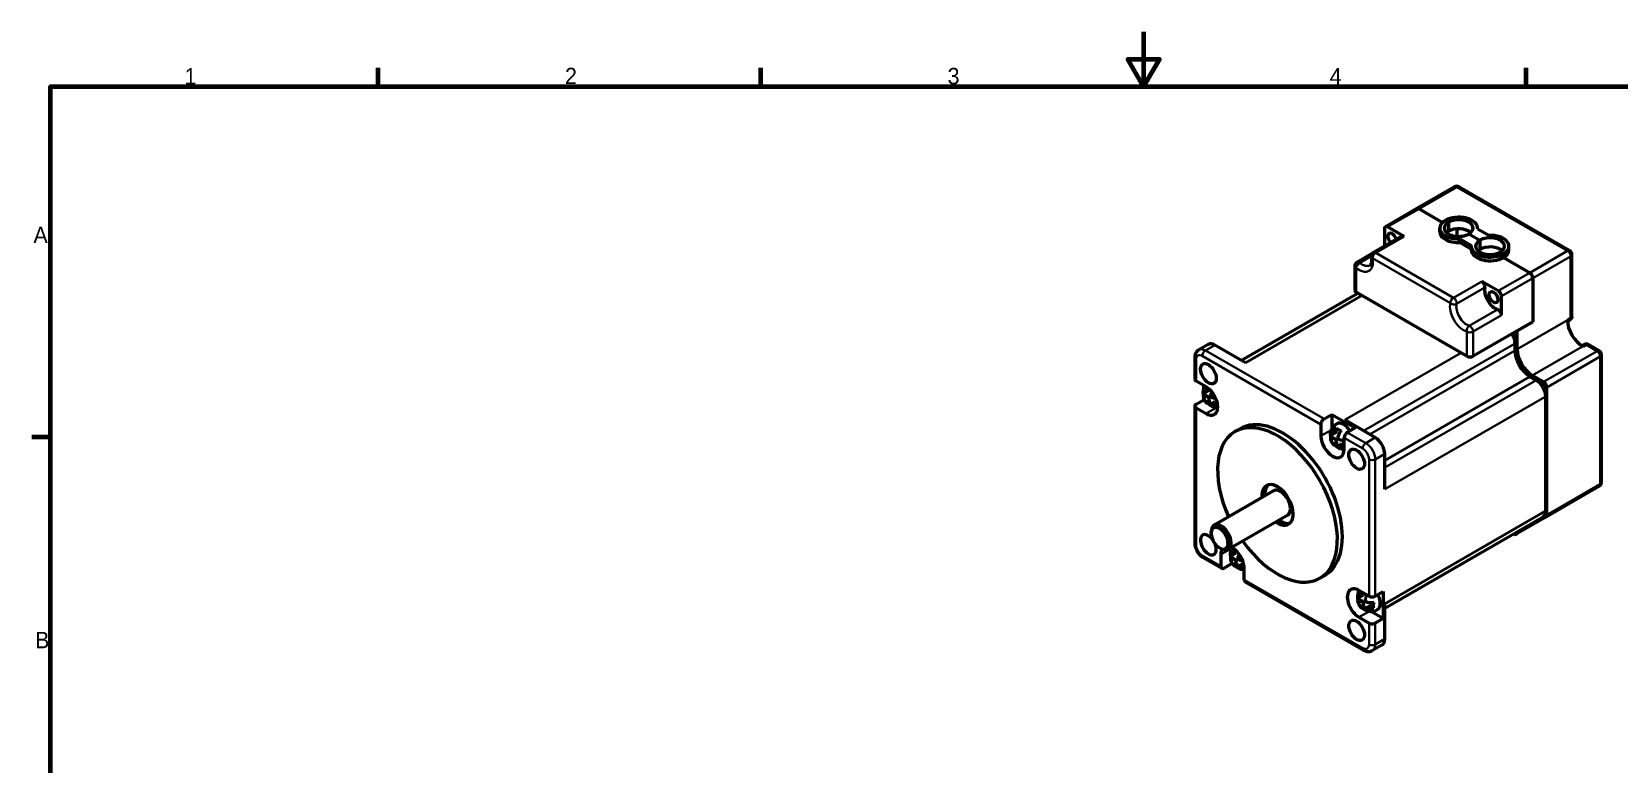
# Model space of a CAD drawing. Header units: millimetres. Extents: x -582 to 755, y -119 to 351.
# Drawn here: x -574 to -217.1, y 186.3 to 351.1 of the extents above; entities that cross this region are included whole.
import ezdxf

# ---------------------------------------------------------------- set-up
doc = ezdxf.new("R2010")
doc.units = ezdxf.units.MM
doc.header["$LTSCALE"] = 1.2
for name, color, linetype, lineweight in [('경계(ISO)', 7, 'Continuous', 70), ('외형선(ISO)', 7, 'Continuous', 50), ('좁은 외형선(ISO)', 7, 'Continuous', 35)]:
    doc.layers.add(name, color=color, linetype=linetype, lineweight=lineweight)
doc.styles.add('레이블 문자 (JIS)', font='')
doc.styles.get('레이블 문자 (JIS)').set_extended_font_data('Gulim')

# ---------------------------------------------------------------- blocks, each defined once
blk = doc.blocks.new('경계 Default Border')
at = {"layer": '경계(ISO)'}
for p, q in [((70, 287), (70, 290.4)), ((140, 287), (140, 290.4)), ((280, 287), (280, 290.4)), ((10, 222.75), (6.6, 222.75))]:
    blk.add_line(p, q, dxfattribs=at)
at = {"layer": '경계(ISO)', "flags": 128}
for points in [[(210, 297), (210, 287), (207.11, 292), (212.89, 292), (210, 287)], [(10, 10), (10, 287), (410, 287), (410, 10), (10, 10)]]:
    blk.add_lwpolyline(points, dxfattribs=at)
at = {"layer": '경계(ISO)', "char_height": 3, "attachment_point": 7, "style": '레이블 문자 (JIS)'}
for s, insert in [('2', (104.15, 287.4)), ('1', (34.54, 287.33)), ('3', (174.15, 287.33)), ('4', (244.04, 287.33)), ('A', (6.91, 258.29)), ('B', (7.21, 184.12))]:
    blk.add_mtext(s, dxfattribs=dict(at, insert=insert))

msp = doc.modelspace()

# ---------------------------------------------------------------- linework, layer by layer
at = {"layer": '외형선(ISO)', "color": 0}
for p, q in [((-254.1539, 316.2302), (-262.6392, 311.3312)), ((-228.2638, 301.8598), (-253.1539, 316.2302)), ((-262.6392, 311.3312), (-269.7103, 307.2487)), ((-262.1392, 311.2817), (-256.8576, 308.2323)), ((-262.1392, 311.2817), (-256.8576, 308.2323)), ((-265.5096, 305.0626), (-269.2103, 307.1992)), ((-255.5278, 308.281), (-256.2349, 308.6893)), ((-256.2349, 308.6893), (-255.5278, 308.281)), ((-255.5278, 308.281), (-255.5278, 306.2398)), ((-255.5278, 308.281), (-255.5278, 306.2398)), ((-266.0096, 305.1121), (-272.3736, 301.4379)), ((-269.9174, 306.7909), (-269.9174, 302.856)), ((-257.4797, 306.1377), (-257.4797, 306.9542)), ((-253.6539, 306.7733), (-253.6539, 305.0939)), ((-252.9488, 304.5059), (-250.3993, 303.0339)), ((-252.9488, 303.6894), (-252.9488, 304.5059)), ((-250.4086, 302.2228), (-252.9488, 303.6894)), ((-250.9316, 305.6274), (-248.4567, 304.1986)), ((-250.9316, 305.6274), (-248.4567, 304.1986)), ((-248.989, 306.792), (-246.4395, 305.3201)), ((-248.9797, 306.7867), (-248.9797, 306.9542)), ((-248.4567, 304.1986), (-248.4567, 302.1573)), ((-248.4567, 304.1986), (-248.4567, 302.1573)), ((-276.0742, 299.3013), (-272.3736, 301.4379)), ((-250.4086, 302.8717), (-250.4086, 302.0552)), ((-243.8605, 301.5449), (-243.1534, 301.1367)), ((-243.8605, 301.5449), (-243.1534, 301.1367)), ((-243.1534, 300.3202), (-243.1534, 301.1367)), ((-243.1534, 301.1367), (-243.1534, 300.3202)), ((-243.1534, 300.3202), (-237.2491, 296.9113)), ((-243.1534, 300.3202), (-237.2491, 296.9113)), ((-241.9086, 302.0552), (-241.9086, 302.8717)), ((-227.7638, 287.0317), (-227.7638, 300.9938)), ((-276.5742, 298.4353), (-276.5742, 292.9105)), ((-244.3201, 292.8288), (-248.0208, 294.9654)), ((-236.5419, 295.6866), (-236.5419, 285.8886)), ((-236.5419, 295.6866), (-236.5419, 285.8886)), ((-275.866, 292.2625), (-302.029, 277.1573)), ((-251.3912, 278.1319), (-276.2813, 292.5022)), ((-243.613, 287.331), (-243.613, 291.6041)), ((-236.5419, 285.8886), (-249.977, 278.1319)), ((-240.0775, 283.8474), (-236.5419, 285.8886)), ((-228.7638, 286.387), (-228.7638, 286.2152)), ((-228.7608, 286.0505), (-228.2638, 286.3375)), ((-228.0567, 286.7953), (-227.9237, 286.7185)), ((-240.0775, 279.6832), (-240.0775, 283.8474)), ((-309.5304, 280.7708), (-311.6518, 279.5461)), ((-301.1503, 276.65), (-308.0304, 280.6222)), ((-240.3715, 281.3285), (-240.3715, 279.7526)), ((-225.0138, 280.7083), (-225.5108, 280.4213)), ((-225.3697, 280.3364), (-225.2209, 280.2505)), ((-224.5138, 280.8123), (-224.5138, 280.6588)), ((-224.5138, 280.8123), (-224.5138, 280.8123)), ((-221.617, 279.3245), (-224.1626, 280.7942)), ((-221.117, 249.7178), (-221.117, 278.4585)), ((-312.566, 277.7645), (-312.566, 272.9471)), ((-310.0103, 271.2325), (-312.2731, 272.5389)), ((-310.5053, 270.9677), (-310.5053, 271.5183)), ((-236.7703, 273.5151), (-235.4056, 272.7272)), ((-234.1378, 272.3348), (-236.6834, 273.8045)), ((-312.2731, 267.3133), (-310.5053, 268.3339)), ((-310.5783, 269.4757), (-310.5053, 269.5179)), ((-310.5053, 269.887), (-310.5053, 269.5179)), ((-310.5053, 269.5179), (-309.7982, 269.1096)), ((-310.5053, 268.3339), (-310.5053, 268.5171)), ((-310.5053, 268.3339), (-310.378, 268.2604)), ((-310.3311, 269.8716), (-309.4482, 270.3813)), ((-309.3032, 270.7118), (-309.3032, 270.7018)), ((-309.3032, 268.2523), (-309.3032, 267.4358)), ((-308.9098, 267.4098), (-308.0269, 267.9195)), ((-307.6769, 267.8849), (-307.5479, 267.8104)), ((-233.4913, 269.4117), (-233.4913, 243.6594)), ((-233.4307, 242.3693), (-233.4307, 271.11)), ((-312.566, 266.9051), (-312.566, 236.1232)), ((-312.2731, 266.4968), (-310.0103, 265.1904)), ((-309.3762, 267.3937), (-309.3032, 267.4358)), ((-309.3032, 267.4358), (-308.9835, 267.2512)), ((-307.6628, 266.6928), (-307.5355, 266.6193)), ((-283.4938, 264.0065), (-281.7261, 265.0271)), ((-281.7261, 265.0271), (-276.4935, 262.0061)), ((-281.7261, 265.0271), (-281.7261, 261.8591)), ((-302.3526, 261.8065), (-303.484, 261.1533)), ((-284.2009, 262.7818), (-284.2009, 260.169)), ((-280.8457, 260.9304), (-281.7286, 260.4207)), ((-280.7008, 261.9159), (-280.7008, 261.2508)), ((-271.968, 259.8016), (-278.8481, 263.7738)), ((-276.4935, 262.0061), (-278.2612, 260.9855)), ((-281.9758, 260.0248), (-281.9028, 260.0669)), ((-281.9028, 260.4361), (-281.9028, 260.0669)), ((-281.9028, 260.0669), (-281.1957, 259.6587)), ((-280.7738, 257.9427), (-280.7008, 257.9848)), ((-280.7008, 258.8013), (-280.7008, 257.9848)), ((-280.7008, 257.9848), (-280.381, 257.8003)), ((-280.3073, 257.9589), (-279.4244, 258.4686)), ((-279.0744, 258.4339), (-278.9684, 258.3727)), ((-278.9684, 257.1479), (-278.9684, 259.7607)), ((-269.8467, 248.1828), (-269.8467, 256.1273)), ((-294.8394, 247.8134), (-308.2037, 240.0975)), ((-221.617, 248.8518), (-233.6378, 241.9116)), ((-291.6644, 242.3142), (-305.0287, 234.5983)), ((-269.8467, 221.4159), (-234.4056, 241.8778)), ((-233.6378, 241.9116), (-240.2846, 238.074)), ((-234.2153, 242.0059), (-234.1378, 241.9611)), ((-308.8613, 238.2358), (-308.8613, 238.6441)), ((-240.8464, 238.1592), (-240.7846, 238.1236)), ((-240.0775, 238.5318), (-240.0775, 238.6031)), ((-310.6518, 232.8076), (-306.4798, 230.399)), ((-307.3338, 235.2106), (-306.6058, 234.7903)), ((-306.6869, 233.4695), (-306.6869, 230.8567)), ((-304.4618, 232.9171), (-304.3888, 232.9592)), ((-304.3888, 233.3284), (-304.3888, 232.9592)), ((-304.3888, 232.9592), (-303.6817, 232.551)), ((-304.2146, 233.313), (-303.3317, 233.8227)), ((-304.2121, 234.7514), (-304.2121, 234.8984)), ((-303.1868, 234.1431), (-303.1868, 234.2921)), ((-304.2121, 231.4691), (-305.9798, 230.4485)), ((-304.2121, 231.4691), (-304.2121, 231.6161)), ((-304.0534, 231.3775), (-304.2121, 231.4691)), ((-303.2598, 230.835), (-303.1868, 230.8772)), ((-303.1868, 231.6937), (-303.1868, 230.8772)), ((-303.1868, 230.8772), (-302.867, 230.6926)), ((-301.9104, 231.3609), (-302.7933, 230.8512)), ((-301.4544, 229.877), (-301.9312, 230.1523)), ((-301.5604, 231.3262), (-301.5517, 231.3212)), ((-301.4544, 227.8357), (-301.4544, 230.4485)), ((-283.3026, 228.811), (-284.434, 228.1578)), ((-301.2472, 227.3779), (-274.5893, 211.987)), ((-273.3822, 224.1207), (-275.645, 225.427)), ((-271.968, 224.1207), (-270.2002, 225.1413)), ((-270.2002, 225.1413), (-270.2002, 219.0992)), ((-275.8594, 223.4661), (-275.7864, 223.5083)), ((-275.7864, 223.8775), (-275.7864, 223.5083)), ((-275.0793, 223.1), (-275.7864, 223.5083)), ((-275.6121, 223.862), (-274.7293, 224.3718)), ((-274.6573, 221.3841), (-274.5843, 221.4262)), ((-274.5843, 224.8147), (-274.5843, 224.6922)), ((-274.5843, 222.2427), (-274.5843, 221.4262)), ((-274.5843, 221.4262), (-274.2646, 221.2416)), ((-274.1908, 221.4002), (-273.3079, 221.91)), ((-272.9579, 221.8753), (-272.382, 221.5428)), ((-269.8467, 214.486), (-269.8467, 222.4305)), ((-275.645, 219.385), (-273.3822, 218.0786)), ((-270.2002, 219.0992), (-272.9438, 220.6832)), ((-270.2002, 219.0992), (-271.968, 218.0786)), ((-270.468, 213.1127), (-272.5893, 211.8879))]:
    msp.add_line(p, q, dxfattribs=at)
for centre, radius, start, end in [((-253.6539, 315.3641), 1, 60, 120), ((-271.8736, 300.5719), 1, 120, 190.367983), ((-228.7638, 300.9938), 1, 0, 60), ((-275.5742, 298.4353), 1, 120, 180), ((-222.117, 278.4585), 1, 0, 60), ((-307.7122, 269.7424), 3.05, 147.342376, 161.261793), ((-307.7122, 269.7424), 3.05, 198.738207, 221.261793), ((-307.7122, 269.7424), 3.05, 258.738207, 275.98823), ((-279.1098, 260.2914), 3.05, 120, 161.261793), ((-279.1098, 260.2914), 3.05, 198.738207, 221.261793), ((-279.1098, 260.2914), 3.05, 258.738207, 272.657624), ((-222.117, 249.7178), 1, 300, 0), ((-301.5958, 233.1838), 3.05, 144.01177, 161.261793), ((-301.5958, 233.1838), 3.05, 198.738207, 221.261793), ((-301.5958, 233.1838), 3.05, 258.738207, 272.657624), ((-272.9933, 223.7328), 3.05, 147.342376, 161.261793), ((-272.9933, 223.7328), 3.05, 198.738207, 221.261793), ((-272.9933, 223.7328), 3.05, 258.738207, 300)]:
    msp.add_arc(centre, radius, start, end, dxfattribs=at)
for centre, major_axis, ratio, start_param, end_param in [((-262.1392, 310.4652), (-0.5, 0.866), 0.57735027, 5.49778714, 6.28318531), ((-262.1392, 310.4652), (-0.5, 0.866), 0.57735027, 5.49778714, 6.28318531), ((-269.2103, 306.3827), (-0.5, 0.866), 0.57735027, 5.49778714, 7.06858347), ((-253.2297, 306.9542), (-4.25, 0), 0.57735027, 5.49778714, 7.92012595), ((-253.2297, 306.9542), (-3.25, 0), 0.57735027, 5.49778714, 8.6393798), ((-253.2297, 306.9542), (4.25, 0), 0.57735027, 6.21704099, 8.6393798), ((-253.2297, 306.9542), (3.25, 0), 0.57735027, 5.49778714, 8.6393798), ((-268.1496, 304.5456), (-0.7, 1.2124), 0.57735027, 4.28576383, 8.28060679), ((-265.5096, 304.2461), (-0.5, 0.866), 0.57735027, 5.49778714, 6.28318531), ((-253.2297, 306.1377), (-4.25, 0), 0.57735027, 0, 1.63694064), ((-253.2297, 304.913), (-3.25, 0), 0.57735027, 5.49778714, 5.70807388), ((-253.2297, 304.913), (-3.25, 0), 0.57735027, 3.71670408, 5.49778714), ((-246.1586, 302.8717), (-3.25, 0), 0.57735027, 5.49778714, 8.6393798), ((-246.1586, 302.8717), (3.25, 0), 0.57735027, 5.49778714, 8.6393798), ((-246.1586, 302.8717), (4.25, 0), 0.57735027, 5.49778714, 7.92012595), ((-246.1586, 302.8717), (-4.25, 0), 0.57735027, 6.21704099, 8.6393798), ((-246.1586, 302.0552), (-4.25, 0), 0.57735027, 0, 2.35619449), ((-246.1586, 300.8305), (-3.25, 0), 0.57735027, 5.49778714, 5.70807388), ((-246.1586, 300.8305), (-3.25, 0), 0.57735027, 3.71670408, 5.49778714), ((-246.1586, 302.0552), (4.25, 0), 0.57735027, 5.49778714, 6.28318531), ((-237.2491, 296.0948), (-0.5, 0.866), 0.57735027, 3.92699082, 5.49778714), ((-237.2491, 296.0948), (0.5, -0.866), 0.57735027, 0.78539816, 2.35619449), ((-275.5742, 292.9105), (-1, 0), 0.57735027, 0, 0.78539816), ((-248.0208, 294.1489), (0.5, -0.866), 0.57735027, 0.55343859, 2.35619449), ((-245.0272, 291.6041), (-1.675, 2.9012), 0.57735027, 0.55343859, 2.58815407), ((-244.3201, 292.0123), (0.5, -0.866), 0.57735027, 0.78539816, 2.35619449), ((-244.3201, 287.7392), (0.5, -0.866), 0.57735027, 0.78539816, 2.58815407), ((-225.3697, 284.2556), (2.4, -4.1569), 0.57735027, 3.92699082, 5.49778714), ((-228.7638, 287.2035), (1.2071, 0.6969), 0.71743894, 4.71238898, 5.10890316), ((-308.0304, 278.1727), (-1.5, 2.5981), 0.57735027, 5.49778714, 6.28318531), ((-236.6834, 277.7237), (2.4, -4.1569), 0.57735027, 3.92699082, 5.49778714), ((-224.5138, 279.8423), (1.2071, 0.6969), 0.71743894, 1.17428215, 1.57079633), ((-250.6841, 278.5401), (-1, 0), 0.57735027, 0.78539816, 2.35619449), ((-311.566, 272.9471), (-1, 0), 0.57735027, 0, 0.78539816), ((-234.1378, 271.5183), (0.5, -0.866), 0.57735027, 0.78539816, 2.35619449), ((-309.48, 270.763), (-0.8736, -1.5131), 0.57735027, 5.11882749, 5.97340863), ((-307.7122, 269.0892), (-2.9432, 0), 0.57735027, 6.05371341, 6.53380879), ((-307.7122, 270.3956), (-2.9432, 0), 0.57735027, 6.08978186, 6.53380879), ((-308.2779, 270.069), (1.4716, 2.5489), 0.57735027, 1.52952548, 1.82141981), ((-308.2779, 270.069), (-1.4716, -2.5489), 0.57735027, 6.03256182, 6.5126572), ((-310.0103, 268.2115), (1.85, -3.2043), 0.57735027, 5.49778714, 8.6393798), ((-309.7982, 268.5381), (0.35, -0.6062), 0.57735027, 0.78539816, 2.35619449), ((-309.7982, 270.9876), (0.35, -0.6062), 0.57735027, 0, 0.78539816), ((-307.1466, 269.4158), (-1.4716, -2.5489), 0.57735027, 4.78090162, 4.96301246), ((-307.7122, 270.3956), (-2.9432, 0), 0.57735027, 1.32017285, 1.51939667), ((-307.6769, 267.3133), (-0.35, 0.6062), 0.57735027, 5.49778714, 6.28318531), ((-311.566, 266.9051), (-1, 0), 0.57735027, 5.49778714, 7.06858347), ((-307.7122, 267.7012), (-1.7471, 0), 0.57735027, 0.30977667, 1.16435782), ((-307.1466, 269.4158), (-1.4716, -2.5489), 0.57735027, 6.03256182, 6.47658875), ((-307.7122, 269.0892), (-2.9432, 0), 0.57735027, 1.32017285, 1.65761021), ((-307.5355, 269.6403), (1.85, -3.2043), 0.57735027, 5.49778714, 5.55047775), ((-293.959, 244.6555), (-9.525, 16.4978), 0.57735027, 1.73824441, 7.68653355), ((-292.8276, 245.3087), (-9.525, 16.4978), 0.57735027, 3.14159265, 6.28318531), ((-283.4938, 263.19), (0.5, 0.866), 0.57735027, 0.78539816, 2.35619449), ((-280.8775, 261.3121), (-0.8736, -1.5131), 0.57735027, 5.11882749, 5.97340863), ((-279.1098, 260.9446), (-2.9432, 0), 0.57735027, 6.08978186, 6.53380879), ((-279.6755, 260.618), (1.4716, 2.5489), 0.57735027, 1.34132443, 1.82141981), ((-281.1957, 261.5366), (0.35, -0.6062), 0.57735027, 0, 0.78539816), ((-279.1098, 262.3327), (-1.7471, 0), 0.57735027, 0.30977667, 1.26101965), ((-279.1098, 260.2914), (-1.525, 2.6414), 0.57735027, 4.77038105, 6.28318531), ((-278.5441, 259.9649), (-1.4716, -2.5489), 0.57735027, 4.48291708, 4.96301246), ((-278.2612, 260.169), (-0.5, -0.866), 0.57735027, 3.92699082, 5.49778714), ((-281.5847, 258.6585), (1.85, -3.2043), 0.57735027, 3.92699082, 7.06858347), ((-279.1098, 259.6383), (-2.9432, 0), 0.57735027, 6.05371341, 6.53380879), ((-279.6755, 260.618), (-1.4716, -2.5489), 0.57735027, 6.03256183, 6.5126572), ((-281.1957, 259.0871), (0.35, -0.6062), 0.57735027, 0.78539816, 2.35619449), ((-279.1098, 258.2502), (-1.7471, 0), 0.57735027, 0.30977667, 1.16435782), ((-278.5441, 259.9649), (-1.4716, -2.5489), 0.57735027, 6.03256183, 6.47658875), ((-279.1098, 260.9446), (2.9432, 0), 0.57735027, 4.4617655, 4.76045749), ((-279.1098, 259.6383), (-2.9432, 0), 0.57735027, 1.32017284, 1.61886483), ((-279.0744, 257.8624), (-0.35, 0.6062), 0.57735027, 5.49778714, 6.28318531), ((-279.1098, 260.0873), (1.85, -3.2043), 0.57735027, 5.38486912, 5.55047775), ((-271.968, 257.3521), (-1.5, 2.5981), 0.57735027, 3.92699082, 5.49778714), ((-293.959, 244.6555), (-2.5, 4.3301), 0.57735027, 2.25880485, 7.16597311), ((-293.2519, 245.0638), (-2.5, 4.3301), 0.57735027, 0.14189705, 0.88278781), ((-293.2519, 245.0638), (-1.5875, 2.7496), 0.57735027, 3.14159265, 6.28318531), ((-306.9698, 237.1438), (-1.3375, 2.3166), 0.57735027, 2.54984423, 8.44573006), ((-306.6162, 237.3479), (-1.5875, 2.7496), 0.57735027, 2.95364647, 7.06858347), ((-293.2519, 245.0638), (2.5, -4.3301), 0.57735027, 5.4003975, 6.14128825), ((-234.1378, 242.7776), (0.5, -0.866), 0.57735027, 5.49778714, 7.06858347), ((-309.4942, 235.6863), (1.25, -2.1651), 0.57735027, 1.79988738, 7.62489058), ((-240.7846, 238.9401), (0.5, -0.866), 0.57735027, 5.49778714, 7.06858347), ((-304.0706, 231.959), (-1.85, 3.2043), 0.57735027, 0.29701583, 0.78539816), ((-303.3635, 234.2044), (-0.8736, -1.5131), 0.57735027, 5.11882749, 5.97340863), ((-301.5958, 232.5306), (-2.9432, 0), 0.57735027, 6.05371341, 6.53380879), ((-301.5958, 233.837), (-2.9432, 0), 0.57735027, 6.08978186, 6.53380879), ((-304.0706, 231.959), (1.85, -3.2043), 0.57735027, 0.78539816, 2.41465847), ((-301.5958, 233.3879), (1.85, -3.2043), 0.57735027, 3.87430021, 3.92699082), ((-302.1615, 233.5104), (-1.4716, -2.5489), 0.57735027, 4.62557509, 4.96301246), ((-303.6817, 231.9794), (0.35, -0.6062), 0.57735027, 0.78539816, 2.35619449), ((-303.6817, 234.4289), (0.35, -0.6062), 0.57735027, 0, 0.78539816), ((-301.0301, 232.8572), (-1.4716, -2.5489), 0.57735027, 4.76378864, 4.96301246), ((-301.5958, 233.837), (2.9432, 0), 0.57735027, 4.4617655, 4.64387634), ((-305.9798, 231.265), (-0.5, -0.866), 0.57735027, 5.49778714, 7.06858347), ((-302.1615, 233.5104), (-1.4716, -2.5489), 0.57735027, 6.03256183, 6.5126572), ((-301.5958, 231.1425), (-1.7471, 0), 0.57735027, 0.30977667, 1.16435782), ((-301.0301, 232.8572), (-1.4716, -2.5489), 0.57735027, 6.03256182, 6.47658875), ((-301.5958, 232.5306), (-2.9432, 0), 0.57735027, 1.32017284, 1.61206717), ((-301.5604, 230.7547), (-0.35, 0.6062), 0.57735027, 5.49778714, 6.28318531), ((-300.7472, 228.244), (-0.5, -0.866), 0.57735027, 5.49778714, 6.28318531), ((-275.645, 222.406), (-1.85, 3.2043), 0.57735027, 5.49778714, 8.6393798), ((-273.1701, 223.8349), (1.85, -3.2043), 0.57735027, 3.87430021, 4.03990884), ((-273.559, 224.0594), (1.4716, 2.5489), 0.57735027, 1.52272782, 1.82141981), ((-274.7611, 224.7534), (-0.8736, -1.5131), 0.57735027, 5.11882749, 5.97340863), ((-272.9933, 223.0796), (-2.9432, 0), 0.57735027, 6.05371341, 6.53380879), ((-272.9933, 224.386), (-2.9432, 0), 0.57735027, 6.08978186, 6.53380879), ((-273.559, 224.0594), (-1.4716, -2.5489), 0.57735027, 6.03256182, 6.5126572), ((-275.0793, 222.5285), (-0.35, 0.6062), 0.57735027, 3.92699082, 5.49778714), ((-275.0793, 224.978), (0.35, -0.6062), 0.57735027, 0, 0.78539816), ((-272.9933, 221.6916), (-1.7471, 0), 0.57735027, 0.30977667, 1.16435782), ((-272.4276, 223.4062), (-1.4716, -2.5489), 0.57735027, 4.66432047, 4.96301247), ((-272.9933, 224.386), (2.9432, 0), 0.57735027, 4.4617655, 4.94186088), ((-272.9933, 223.0796), (-2.9432, 0), 0.57735027, 1.32017285, 1.80026822), ((-272.6751, 224.5289), (1, 0), 0.57735027, 3.92699082, 5.49778714), ((-272.9579, 221.3037), (-0.35, 0.6062), 0.57735027, 5.49778714, 6.28318531), ((-271.2255, 222.7122), (-0.8736, -1.5131), 0.57735027, 5.02216565, 5.97340863), ((-272.9933, 223.7328), (1.525, -2.6414), 0.57735027, 0, 1.51280425), ((-272.4276, 223.4062), (-1.4716, -2.5489), 0.57735027, 6.03256182, 6.47658875), ((-272.6751, 218.4868), (-1, 0), 0.57735027, 0.78539816, 2.35619449), ((-271.968, 215.7107), (1.5, -2.5981), 0.57735027, 0, 0.78539816)]:
    msp.add_ellipse(centre, major_axis=major_axis, ratio=ratio, start_param=start_param, end_param=end_param, dxfattribs=at)
for centre, major_axis in [((-245.3808, 291.4), (-0.7, 1.2124)), ((-309.4942, 274.176), (1.25, -2.1651)), ((-276.1611, 254.9311), (-1.25, 2.1651)), ((-276.1611, 216.4415), (-1.25, 2.1651))]:
    msp.add_ellipse(centre, major_axis=major_axis, ratio=0.57735027, dxfattribs=at)
for points, knots in [([(-272.8573, 300.3919), (-272.818, 300.177), (-272.7967, 299.9725), (-272.7876, 299.5983), (-272.7998, 299.4286), (-272.849, 299.1359), (-272.8859, 299.0132), (-272.9694, 298.8189), (-273.0154, 298.7475), (-273.1041, 298.6429), (-273.1464, 298.6089), (-273.1921, 298.5825)], [6.05122573, 6.05122573, 6.05122573, 6.05122573, 6.25469728, 6.25469728, 6.45816883, 6.45816883, 6.66164037, 6.66164037, 6.86511192, 6.86511192, 7.06858347, 7.06858347, 7.06858347, 7.06858347]), ([(-227.8364, 286.6738), (-227.8473, 286.679), (-227.8591, 286.6846), (-227.888, 286.699), (-227.9057, 286.7081), (-227.9237, 286.7185)], [-0.0244444247, -0.0244444247, -0.0244444247, -0.0244444247, -0.0139508047, -0.0139508047, -0.0000008635, -0.0000008635, -0.0000008635, -0.0000008635]), ([(-227.7634, 286.9709), (-227.763, 286.9466), (-227.764, 286.9226), (-227.7742, 286.8185), (-227.7975, 286.7425), (-227.8364, 286.6738)], [-0.0811248977, -0.0811248977, -0.0811248977, -0.0811248977, -0.071810213, -0.071810213, -0.0402422141, -0.0402422141, -0.0402422141, -0.0402422141]), ([(-227.7634, 286.9709), (-227.7634, 286.975), (-227.7635, 286.9791), (-227.7636, 286.9872), (-227.7636, 286.9913), (-227.7637, 286.9994), (-227.7637, 287.0034), (-227.7637, 287.0115), (-227.7637, 287.0156), (-227.7638, 287.0237), (-227.7638, 287.0277), (-227.7638, 287.0317)], [1.5551819692, 1.5551819692, 1.5551819692, 1.5551819692, 1.5583048407, 1.5583048407, 1.5614277122, 1.5614277122, 1.5645505838, 1.5645505838, 1.5676734553, 1.5676734553, 1.5707963268, 1.5707963268, 1.5707963268, 1.5707963268]), ([(-240.9812, 283.3256), (-240.8896, 283.1765), (-240.8068, 283.0218), (-240.6208, 282.6189), (-240.531, 282.3655), (-240.4065, 281.8512), (-240.3715, 281.5902), (-240.3715, 281.3285)], [2.309544945, 2.309544945, 2.309544945, 2.309544945, 2.513274123, 2.513274123, 2.827433388, 2.827433388, 3.141592654, 3.141592654, 3.141592654, 3.141592654]), ([(-311.6518, 279.5461), (-311.7827, 279.4705), (-311.9029, 279.3768), (-312.1115, 279.1657), (-312.1999, 279.0486), (-312.3447, 278.804), (-312.4014, 278.6766), (-312.488, 278.4186), (-312.5182, 278.288), (-312.5571, 278.0264), (-312.566, 277.8953), (-312.566, 277.7645)], [5.497787144, 5.497787144, 5.497787144, 5.497787144, 5.654866776, 5.654866776, 5.811946409, 5.811946409, 5.969026042, 5.969026042, 6.126105675, 6.126105675, 6.283185307, 6.283185307, 6.283185307, 6.283185307]), ([(-240.3715, 279.7526), (-240.3715, 279.384), (-240.325, 278.9712), (-240.1308, 278.096), (-239.9812, 277.6328), (-239.5875, 276.7081), (-239.342, 276.2468), (-238.7814, 275.3818), (-238.4662, 274.9785), (-237.8071, 274.277), (-237.4635, 273.978), (-237.0065, 273.6587), (-236.8874, 273.5828), (-236.7703, 273.5151)], [6.28318531, 6.28318531, 6.28318531, 6.28318531, 6.56895345, 6.56895345, 6.8608463, 6.8608463, 7.15749991, 7.15749991, 7.45499555, 7.45499555, 7.74914973, 7.74914973, 7.85398163, 7.85398163, 7.85398163, 7.85398163]), ([(-224.5138, 280.8123), (-224.5138, 280.8351), (-224.5126, 280.8567), (-224.5106, 280.8885), (-224.5097, 280.8998), (-224.5088, 280.9103)], [-0.0304397349, -0.0304397349, -0.0304397349, -0.0304397349, -0.0147135937, -0.0147135937, -0.0052936992, -0.0052936992, -0.0052936992, -0.0052936992]), ([(-224.5088, 280.9103), (-224.4474, 280.9098), (-224.3868, 280.8988), (-224.2892, 280.8645), (-224.2514, 280.8467), (-224.215, 280.825)], [-0.0668577087, -0.0668577087, -0.0668577087, -0.0668577087, -0.042224925, -0.042224925, -0.0258928021, -0.0258928021, -0.0258928021, -0.0258928021]), ([(-224.1626, 280.7942), (-224.166, 280.7962), (-224.1695, 280.7983), (-224.1765, 280.8023), (-224.18, 280.8043), (-224.187, 280.8084), (-224.1905, 280.8105), (-224.1975, 280.8146), (-224.201, 280.8167), (-224.208, 280.8208), (-224.2115, 280.8229), (-224.215, 280.825)], [0, 0, 0, 0, 0.0031228715, 0.0031228715, 0.006245743, 0.006245743, 0.0093686146, 0.0093686146, 0.0124914861, 0.0124914861, 0.0156143576, 0.0156143576, 0.0156143576, 0.0156143576]), ([(-235.4056, 272.7272), (-235.1789, 272.5964), (-234.9704, 272.4356), (-234.5872, 272.0705), (-234.4127, 271.8661), (-234.1021, 271.4263), (-233.9663, 271.191), (-233.7407, 270.7022), (-233.6509, 270.4488), (-233.5264, 269.9344), (-233.4913, 269.6734), (-233.4913, 269.4117)], [1.57079633, 1.57079633, 1.57079633, 1.57079633, 1.88495559, 1.88495559, 2.19911486, 2.19911486, 2.51327412, 2.51327412, 2.82743339, 2.82743339, 3.14159265, 3.14159265, 3.14159265, 3.14159265]), ([(-310.5635, 269.9742), (-310.5403, 269.9217), (-310.5067, 269.8789), (-310.4255, 269.8402), (-310.378, 269.8445), (-310.2842, 269.8987), (-310.2346, 269.9504), (-310.1438, 270.0884), (-310.1023, 270.1746), (-310.0685, 270.2599)], [0, 0, 0, 0, 0.028131167, 0.028131167, 0.056262335, 0.056262335, 0.084393502, 0.084393502, 0.112524669, 0.112524669, 0.112524669, 0.112524669]), ([(-310.0685, 267.8104), (-310.1023, 267.8568), (-310.1438, 267.9195), (-310.2346, 268.0657), (-310.2842, 268.1492), (-310.378, 268.3116), (-310.4255, 268.3963), (-310.5067, 268.5481), (-310.5403, 268.6153), (-310.5635, 268.6678)], [0.269163796, 0.269163796, 0.269163796, 0.269163796, 0.297294963, 0.297294963, 0.32542613, 0.32542613, 0.353557298, 0.353557298, 0.381688465, 0.381688465, 0.381688465, 0.381688465]), ([(-308.4422, 268.7494), (-308.533, 268.7628), (-308.6283, 268.7945), (-308.7933, 268.8979), (-308.8629, 268.9698), (-308.9567, 269.1322), (-308.9841, 269.2285), (-308.9912, 269.423), (-308.971, 269.5214), (-308.9372, 269.6067)], [-0.5263783, -0.5263783, -0.5263783, -0.5263783, -0.498247132, -0.498247132, -0.470115965, -0.470115965, -0.441984798, -0.441984798, -0.41385363, -0.41385363, -0.41385363, -0.41385363]), ([(-308.4422, 267.443), (-308.533, 267.4565), (-308.6283, 267.4636), (-308.7933, 267.4539), (-308.8629, 267.4369), (-308.9567, 267.3827), (-308.9841, 267.3437), (-308.9912, 267.2541), (-308.971, 267.2036), (-308.9372, 267.1572)], [0.144710211, 0.144710211, 0.144710211, 0.144710211, 0.172841378, 0.172841378, 0.200972546, 0.200972546, 0.229103713, 0.229103713, 0.25723488, 0.25723488, 0.25723488, 0.25723488]), ([(-281.961, 260.5232), (-281.9378, 260.4708), (-281.9042, 260.428), (-281.823, 260.3893), (-281.7755, 260.3936), (-281.6817, 260.4477), (-281.6322, 260.4995), (-281.5413, 260.6375), (-281.4999, 260.7236), (-281.4661, 260.809)], [0.144689835, 0.144689835, 0.144689835, 0.144689835, 0.172821002, 0.172821002, 0.200952169, 0.200952169, 0.229083337, 0.229083337, 0.257214504, 0.257214504, 0.257214504, 0.257214504]), ([(-281.4661, 258.3595), (-281.4999, 258.4059), (-281.5413, 258.4686), (-281.6322, 258.6148), (-281.6817, 258.6982), (-281.7755, 258.8607), (-281.823, 258.9453), (-281.9042, 259.0971), (-281.9378, 259.1644), (-281.961, 259.2168)], [0, 0, 0, 0, 0.028131167, 0.028131167, 0.056262335, 0.056262335, 0.084393502, 0.084393502, 0.112524669, 0.112524669, 0.112524669, 0.112524669]), ([(-280.3347, 260.1558), (-280.3685, 260.0704), (-280.3887, 259.9721), (-280.3817, 259.7775), (-280.3542, 259.6813), (-280.2604, 259.5188), (-280.1908, 259.4469), (-280.0259, 259.3435), (-279.9306, 259.3119), (-279.8397, 259.2985)], [0.269163796, 0.269163796, 0.269163796, 0.269163796, 0.297294963, 0.297294963, 0.32542613, 0.32542613, 0.353557298, 0.353557298, 0.381688465, 0.381688465, 0.381688465, 0.381688465]), ([(-280.3347, 257.7063), (-280.3685, 257.7527), (-280.3887, 257.8031), (-280.3817, 257.8928), (-280.3542, 257.9318), (-280.2604, 257.9859), (-280.1908, 258.003), (-280.0259, 258.0127), (-279.9306, 258.0055), (-279.8397, 257.9921)], [-0.25723488, -0.25723488, -0.25723488, -0.25723488, -0.229103713, -0.229103713, -0.200972546, -0.200972546, -0.172841378, -0.172841378, -0.144710211, -0.144710211, -0.144710211, -0.144710211]), ([(-233.4913, 243.6594), (-233.4913, 243.5286), (-233.5002, 243.3975), (-233.5391, 243.1359), (-233.5693, 243.0053), (-233.656, 242.7473), (-233.7126, 242.6198), (-233.8574, 242.3753), (-233.9458, 242.2582), (-234.1544, 242.0471), (-234.2747, 241.9534), (-234.4056, 241.8778)], [3.141592654, 3.141592654, 3.141592654, 3.141592654, 3.298672286, 3.298672286, 3.455751919, 3.455751919, 3.612831552, 3.612831552, 3.769911184, 3.769911184, 3.926990817, 3.926990817, 3.926990817, 3.926990817]), ([(-312.566, 236.1232), (-312.566, 235.8615), (-312.5309, 235.6005), (-312.4064, 235.0861), (-312.3167, 234.8327), (-312.091, 234.3439), (-311.9552, 234.1086), (-311.6447, 233.6688), (-311.4701, 233.4643), (-311.0869, 233.0993), (-310.8784, 232.9385), (-310.6518, 232.8076)], [6.28318531, 6.28318531, 6.28318531, 6.28318531, 6.59734457, 6.59734457, 6.91150384, 6.91150384, 7.2256631, 7.2256631, 7.53982237, 7.53982237, 7.85398163, 7.85398163, 7.85398163, 7.85398163]), ([(-303.9521, 233.7013), (-303.9859, 233.6159), (-304.0273, 233.5298), (-304.1182, 233.3918), (-304.1677, 233.34), (-304.2615, 233.2859), (-304.309, 233.2816), (-304.3902, 233.3203), (-304.4238, 233.3631), (-304.447, 233.4155)], [-0.5263783, -0.5263783, -0.5263783, -0.5263783, -0.498247132, -0.498247132, -0.470115965, -0.470115965, -0.441984798, -0.441984798, -0.41385363, -0.41385363, -0.41385363, -0.41385363]), ([(-303.9521, 231.2518), (-303.9859, 231.2982), (-304.0273, 231.3609), (-304.1182, 231.5071), (-304.1677, 231.5906), (-304.2615, 231.753), (-304.309, 231.8376), (-304.3902, 231.9894), (-304.4238, 232.0567), (-304.447, 232.1091)], [0, 0, 0, 0, 0.028131167, 0.028131167, 0.056262335, 0.056262335, 0.084393502, 0.084393502, 0.112524669, 0.112524669, 0.112524669, 0.112524669]), ([(-302.8207, 233.0481), (-302.8545, 232.9627), (-302.8747, 232.8644), (-302.8676, 232.6698), (-302.8402, 232.5736), (-302.7464, 232.4112), (-302.6768, 232.3393), (-302.5118, 232.2358), (-302.4166, 232.2042), (-302.3257, 232.1908)], [0.41385363, 0.41385363, 0.41385363, 0.41385363, 0.441984798, 0.441984798, 0.470115965, 0.470115965, 0.498247132, 0.498247132, 0.5263783, 0.5263783, 0.5263783, 0.5263783]), ([(-302.3257, 230.8844), (-302.4166, 230.8978), (-302.5118, 230.905), (-302.6768, 230.8953), (-302.7464, 230.8782), (-302.8402, 230.8241), (-302.8676, 230.7851), (-302.8747, 230.6955), (-302.8545, 230.645), (-302.8207, 230.5986)], [0.000000001, 0.000000001, 0.000000001, 0.000000001, 0.028131167, 0.028131167, 0.056262335, 0.056262335, 0.084393502, 0.084393502, 0.112524669, 0.112524669, 0.112524669, 0.112524669]), ([(-275.8446, 223.9646), (-275.8213, 223.9121), (-275.7877, 223.8693), (-275.7065, 223.8307), (-275.659, 223.835), (-275.5653, 223.8891), (-275.5157, 223.9409), (-275.4248, 224.0789), (-275.3834, 224.165), (-275.3496, 224.2504)], [0.41385363, 0.41385363, 0.41385363, 0.41385363, 0.441984798, 0.441984798, 0.470115965, 0.470115965, 0.498247132, 0.498247132, 0.5263783, 0.5263783, 0.5263783, 0.5263783]), ([(-275.8446, 222.6582), (-275.8213, 222.6057), (-275.7877, 222.5385), (-275.7065, 222.3867), (-275.659, 222.302), (-275.5653, 222.1396), (-275.5157, 222.0561), (-275.4248, 221.9099), (-275.3834, 221.8472), (-275.3496, 221.8009)], [-0.112524669, -0.112524669, -0.112524669, -0.112524669, -0.084393502, -0.084393502, -0.056262335, -0.056262335, -0.028131167, -0.028131167, 0, 0, 0, 0]), ([(-274.2182, 223.5972), (-274.252, 223.5118), (-274.2723, 223.4134), (-274.2652, 223.2189), (-274.2377, 223.1226), (-274.1439, 222.9602), (-274.0743, 222.8883), (-273.9094, 222.7849), (-273.8141, 222.7533), (-273.7232, 222.7398)], [0.144689835, 0.144689835, 0.144689835, 0.144689835, 0.172821002, 0.172821002, 0.200952169, 0.200952169, 0.229083337, 0.229083337, 0.257214504, 0.257214504, 0.257214504, 0.257214504]), ([(-273.7232, 221.4334), (-273.8141, 221.4469), (-273.9094, 221.454), (-274.0743, 221.4443), (-274.1439, 221.4273), (-274.2377, 221.3732), (-274.2652, 221.3342), (-274.2723, 221.2445), (-274.252, 221.194), (-274.2182, 221.1477)], [0.269163796, 0.269163796, 0.269163796, 0.269163796, 0.297294963, 0.297294963, 0.32542613, 0.32542613, 0.353557298, 0.353557298, 0.381688465, 0.381688465, 0.381688465, 0.381688465]), ([(-274.5893, 211.987), (-274.476, 211.9215), (-274.3581, 211.8637), (-274.112, 211.7666), (-273.9838, 211.7274), (-273.7171, 211.6735), (-273.5784, 211.6588), (-273.2942, 211.6619), (-273.1485, 211.6799), (-272.8614, 211.7551), (-272.7202, 211.8123), (-272.5893, 211.8879)], [1.570796327, 1.570796327, 1.570796327, 1.570796327, 1.727875959, 1.727875959, 1.884955592, 1.884955592, 2.042035225, 2.042035225, 2.199114858, 2.199114858, 2.35619449, 2.35619449, 2.35619449, 2.35619449])]:
    msp.add_open_spline(points, degree=3, knots=knots, dxfattribs=at)
msp.add_rational_spline([(-306.6058, 234.7903), (-306.413, 234.7149), (-305.8246, 234.5516), (-305.3533, 234.4754)], [34.5849056604, 34.300179974, 32.96729699, 31.6034482934], degree=2, knots=[27.86473442, 27.86473442, 27.86473442, 30.0255698, 33.29025226, 33.29025226, 33.29025226], dxfattribs=at)
at = {"layer": '좁은 외형선(ISO)', "color": 0}
for p, q in [((-262.1392, 311.2817), (-253.6539, 316.1806)), ((-253.6539, 316.1806), (-228.7638, 301.8103)), ((-269.2103, 307.1992), (-262.1392, 311.2817)), ((-271.8736, 301.3884), (-265.5096, 305.0626)), ((-275.4117, 299.1361), (-272.8732, 300.6017)), ((-272.5807, 300.1636), (-255.0918, 290.0664)), ((-254.3847, 291.2912), (-271.8736, 301.3884)), ((-228.7638, 301.8103), (-237.2491, 296.9113)), ((-236.5419, 295.6866), (-228.0567, 300.5856)), ((-228.0567, 300.5856), (-228.0567, 286.7953)), ((-276.2813, 298.0271), (-276.2813, 292.5022)), ((-237.2491, 296.9113), (-244.3201, 292.8288)), ((-248.0208, 294.9654), (-254.3847, 291.2912)), ((-253.6966, 289.8897), (-247.3326, 293.5639)), ((-243.613, 291.6041), (-236.5419, 295.6866)), ((-274.9873, 291.7551), (-301.1503, 276.65)), ((-244.4827, 288.6277), (-250.8466, 284.9535)), ((-249.977, 283.6567), (-243.613, 287.331)), ((-228.7638, 286.2152), (-240.0775, 279.6832)), ((-228.0567, 286.7953), (-228.7638, 286.387)), ((-251.3912, 283.6567), (-251.3912, 278.1319)), ((-249.977, 283.6567), (-249.977, 278.1319)), ((-308.0304, 280.6222), (-310.1518, 279.3975)), ((-283.4938, 264.0065), (-310.1518, 279.3975)), ((-252.6852, 278.879), (-278.8481, 263.7738)), ((-240.6644, 280.9202), (-274.6055, 261.3243)), ((-240.6644, 279.3444), (-273.2408, 260.5364)), ((-240.6644, 280.9202), (-240.6644, 279.3444)), ((-236.6834, 273.8045), (-225.3697, 280.3364)), ((-222.117, 279.275), (-234.1378, 272.3348)), ((-225.2209, 280.2505), (-224.5138, 280.6588)), ((-224.5138, 280.6588), (-222.117, 279.275)), ((-312.2731, 272.5389), (-312.2731, 277.3562)), ((-310.8589, 278.1727), (-284.2009, 262.7818)), ((-233.4307, 271.11), (-221.4099, 278.0502)), ((-221.4099, 278.0502), (-221.4099, 249.3096)), ((-237.2703, 273.4656), (-269.8467, 254.6576)), ((-235.9056, 272.6777), (-269.8467, 253.0818)), ((-237.2703, 273.4656), (-235.9056, 272.6777)), ((-310.5635, 268.6678), (-309.7982, 269.1096)), ((-310.0685, 270.2599), (-309.3032, 270.7018)), ((-310.0685, 267.8104), (-309.3032, 268.2523)), ((-308.4422, 267.443), (-307.6769, 267.8849)), ((-233.7842, 269.0035), (-269.8467, 248.1828)), ((-233.7842, 269.0035), (-233.7842, 243.2512)), ((-312.2731, 235.7149), (-312.2731, 266.4968)), ((-310.0103, 265.1904), (-307.5355, 266.6193)), ((-284.2009, 260.169), (-281.9149, 261.4888)), ((-281.4661, 260.809), (-280.7008, 261.2508)), ((-274.0893, 258.5768), (-278.2612, 260.9855)), ((-281.961, 259.2168), (-281.1957, 259.6587)), ((-281.4661, 258.3595), (-280.7008, 258.8013)), ((-279.8397, 257.9921), (-279.0744, 258.4339)), ((-278.9684, 259.7607), (-274.7964, 257.3521)), ((-274.0893, 258.5768), (-271.968, 259.8016)), ((-273.3822, 254.9026), (-273.3822, 224.1207)), ((-269.8467, 256.1273), (-271.968, 254.9026)), ((-271.968, 224.1207), (-271.968, 254.9026)), ((-221.4099, 249.3096), (-233.4307, 242.3693)), ((-233.7842, 243.2512), (-269.8467, 222.4305)), ((-234.1378, 241.9611), (-240.0775, 238.5318)), ((-306.6869, 230.8567), (-310.8589, 233.2654)), ((-304.2121, 234.8984), (-306.6869, 233.4695)), ((-304.447, 232.1091), (-303.6817, 232.551)), ((-303.9521, 233.7013), (-303.1868, 234.1431)), ((-303.9521, 231.2518), (-303.1868, 231.6937)), ((-302.3257, 230.8844), (-301.5604, 231.3262)), ((-274.7964, 212.4447), (-301.4544, 227.8357)), ((-275.8446, 222.6582), (-275.0793, 223.1)), ((-275.3496, 224.2504), (-274.5843, 224.6922)), ((-275.3496, 221.8009), (-274.5843, 222.2427)), ((-273.7232, 221.4334), (-272.9579, 221.8753)), ((-273.3589, 220.7048), (-275.645, 219.385)), ((-273.3822, 218.0786), (-273.3822, 213.2612)), ((-271.968, 213.2612), (-271.968, 218.0786)), ((-271.968, 213.2612), (-269.8467, 214.486))]:
    msp.add_line(p, q, dxfattribs=at)
for centre, major_axis, ratio, start_param, end_param in [((-253.6539, 315.3641), (-0.5, 0.866), 0.57735027, 5.49778714, 6.28318531), ((-253.6539, 315.3641), (0.5, 0.866), 0.57735027, 0, 0.78539816), ((-275.5742, 301.0755), (2.175, -3.7672), 0.57735027, 5.26582757, 7.30054305), ((-271.8736, 300.5719), (-0.9837, -0.18), 0.42916335, 0, 0.69346856), ((-271.8736, 300.5719), (0.5, 0.866), 0.57735027, 0.78539816, 2.35619449), ((-271.8736, 300.5719), (-0.5, 0.866), 0.57735027, 5.49778714, 6.28318531), ((-228.7638, 300.9938), (0.5, 0.866), 0.57735027, 0, 0.78539816), ((-228.7638, 300.9938), (-0.5, 0.866), 0.57735027, 3.92699082, 5.49778714), ((-228.7638, 300.9938), (1, 0), 0.57735027, 5.49778714, 6.28318531), ((-275.5742, 298.4353), (-1, 0), 0.57735027, 0, 0.78539816), ((-275.5742, 298.4353), (0.6477, 0.7619), 0.42916335, 0.87732777, 2.4481241), ((-275.5742, 298.4353), (-0.5, 0.866), 0.57735027, 5.26582757, 6.28318531), ((-274.8671, 301.4837), (1.675, -2.9012), 0.57735027, 5.26582757, 6.28318531), ((-252.0983, 287.5216), (2.175, -3.7672), 0.57735027, 3.69503124, 5.72974672), ((-254.3847, 290.4747), (-0.5, -0.866), 0.57735027, 3.92699082, 5.49778714), ((-254.3847, 290.4747), (0.9741, -0.226), 0.69461175, 4.0731686, 5.64396493), ((-254.3847, 290.4747), (-0.5, 0.866), 0.57735027, 3.69503124, 5.49778714), ((-251.3912, 287.9299), (-1.675, 2.9012), 0.57735027, 0.55343859, 2.58815407), ((-228.7638, 287.0317), (1, 0), 0.57735027, 5.70977906, 6.28318531), ((-250.6841, 284.065), (-0.2914, -0.9566), 0.69461175, 3.78081304, 5.35160936), ((-250.6841, 284.065), (1, 0), 0.57735027, 3.92699082, 5.49778714), ((-250.6841, 284.065), (-0.5, 0.866), 0.57735027, 3.92699082, 5.72974672), ((-242.7857, 282.145), (1.5, -2.5981), 0.57735027, 0.78539816, 1.61087644), ((-310.8589, 276.5397), (-1, 1.7321), 0.57735027, 5.49778714, 7.06858347), ((-310.1518, 276.948), (-1.5, 2.5981), 0.57735027, 5.49778714, 6.28318531), ((-310.1518, 278.581), (-0.5, -0.866), 0.57735027, 3.92699082, 5.49778714), ((-241.3715, 281.3285), (1, 0), 0.57735027, 5.49778714, 6.28318531), ((-241.3715, 279.7526), (1, 0), 0.57735027, 5.49778714, 6.28318531), ((-237.2703, 277.3848), (2.4, -4.1569), 0.57735027, 3.92699082, 5.49778714), ((-224.6626, 279.9282), (0.5, 0.866), 0.57735027, 0, 0.57341386), ((-222.117, 278.4585), (0.5, 0.866), 0.57735027, 0, 0.78539816), ((-222.117, 278.4585), (-0.5, 0.866), 0.57735027, 3.92699082, 5.49778714), ((-222.117, 278.4585), (1, 0), 0.57735027, 5.49778714, 6.28318531), ((-311.566, 277.7645), (-1, 0), 0.57735027, 0, 0.78539816), ((-237.2703, 272.6491), (0.5, 0.866), 0.57735027, 0, 0.78539816), ((-235.9056, 271.8612), (0.5, 0.866), 0.57735027, 0, 0.78539816), ((-235.9056, 270.2282), (1.5, -2.5981), 0.57735027, 0.78539816, 2.35619449), ((-234.4913, 269.4117), (1, 0), 0.57735027, 5.49778714, 6.28318531), ((-274.0893, 257.7603), (0.5, 0.866), 0.57735027, 0.78539816, 2.35619449), ((-274.7964, 255.7191), (1, -1.7321), 0.57735027, 0.78539816, 2.35619449), ((-274.0893, 256.1273), (-1.5, 2.5981), 0.57735027, 3.92699082, 5.49778714), ((-272.6751, 255.3108), (1, 0), 0.57735027, 3.92699082, 5.49778714), ((-222.117, 249.7178), (0.5, -0.866), 0.57735027, 0, 0.78539816), ((-222.117, 249.7178), (1, 0), 0.57735027, 5.49778714, 6.28318531), ((-235.9056, 244.4759), (1.5, -2.5981), 0.57735027, 0, 0.78539816), ((-234.4913, 243.6594), (1, 0), 0.57735027, 5.49778714, 6.28318531), ((-311.566, 236.1232), (-1, 0), 0.57735027, 0, 0.78539816), ((-310.8589, 234.8984), (-1, 1.7321), 0.57735027, 0.78539816, 2.35619449), ((-310.1518, 233.6737), (-0.5, -0.866), 0.57735027, 5.49778714, 6.28318531), ((-274.7964, 214.0777), (1, -1.7321), 0.57735027, 5.49778714, 7.06858347), ((-274.0893, 212.853), (-0.5, -0.866), 0.57735027, 5.49778714, 6.28318531), ((-272.6751, 213.6695), (1, 0), 0.57735027, 3.92699082, 5.49778714), ((-274.0893, 214.486), (1.5, -2.5981), 0.57735027, 0, 0.78539816)]:
    msp.add_ellipse(centre, major_axis=major_axis, ratio=ratio, start_param=start_param, end_param=end_param, dxfattribs=at)

# ---------------------------------------------------------------- block references
at = {"color": 0, "xscale": 1.2289725, "yscale": 1.2289725, "zscale": 1.2289725}
msp.add_blockref('경계 Default Border', (-582.1554, -13.8689), dxfattribs=at)

doc.saveas('drawing.dxf')
